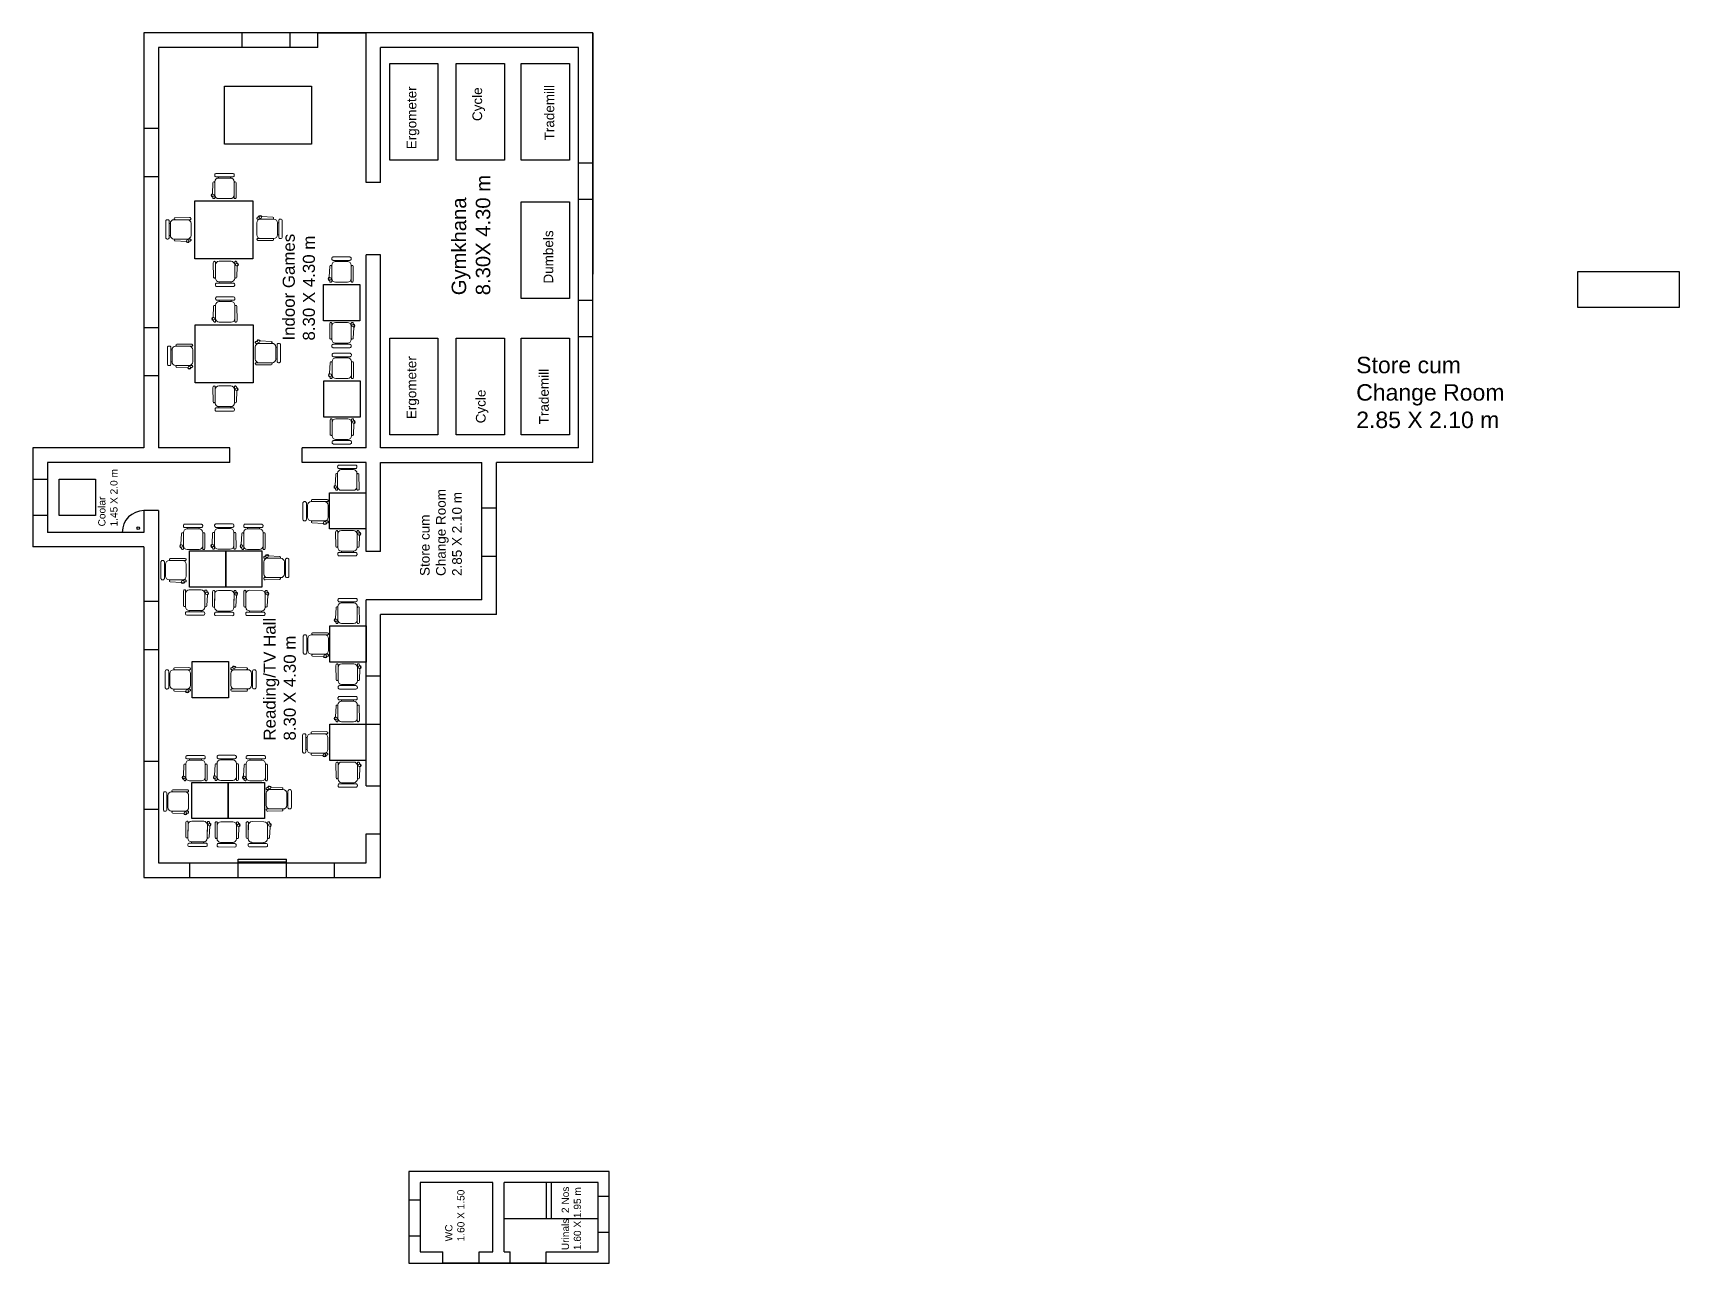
# Model space of a CAD drawing. Header units: inches. Extents: x -102 to 287, y -19 to 57.
# Drawn here: x -38.7 to -4.6, y 6.66 to 32.15 of the extents above; entities that cross this region are included whole.
import ezdxf

# ---------------------------------------------------------------- set-up
doc = ezdxf.new("R2010")
doc.units = ezdxf.units.IN
doc.header["$MEASUREMENT"] = 0
doc.layers.add('FUR', color=32, linetype='Continuous', lineweight=18)
doc.layers.add('FURN', color=10, linetype='Continuous', lineweight=9)
doc.styles.get("Standard").update_dxf_attribs({"font": 'arial.ttf'})

# ---------------------------------------------------------------- blocks, each defined once
blk = doc.blocks.new('CINE CHAIR')
at = {"layer": 'FUR', "color": 48, "lineweight": 0}
for p, q in [((448043.776, 57308.306), (448043.8, 57308.306)), ((448043.776, 57308.058), (448043.8, 57308.058))]:
    blk.add_line(p, q, dxfattribs=at)
blk.add_lwpolyline([(448043.45, 57308.434), (448043.678, 57308.423, -0.388092), (448043.695, 57308.404), (448043.695, 57308.401, -0.414214), (448043.676, 57308.382), (448043.367, 57308.382, -0.414214), (448043.348, 57308.401), (448043.348, 57308.404, -0.491313), (448043.377, 57308.423), (448043.384, 57308.436)], format="xyb", dxfattribs=at)
for points in [[(448043.424, 57308.382), (448043.7, 57308.382, -0.414214), (448043.776, 57308.306), (448043.776, 57308.058, -0.414214), (448043.7, 57307.982), (448043.424, 57307.982, -0.414214), (448043.348, 57308.058), (448043.348, 57308.306, -0.414214)], [(448043.828, 57308.382), (448043.842, 57308.382, -0.414214), (448043.871, 57308.353), (448043.871, 57308.01, -0.414214), (448043.842, 57307.982), (448043.828, 57307.982, -0.414214), (448043.8, 57308.01), (448043.8, 57308.353, -0.414214)], [(448043.379, 57307.938), (448043.678, 57307.94, 0.393133), (448043.695, 57307.959), (448043.695, 57307.963, 0.414214), (448043.676, 57307.982), (448043.367, 57307.982, 0.414214), (448043.348, 57307.963), (448043.348, 57307.966, 0.435766)]]:
    blk.add_lwpolyline(points, format="xyb", close=True, dxfattribs=at)
blk.add_circle((448043.417, 57308.422), 0.0249, dxfattribs=at)
blk.add_arc((448043.417, 57308.422), 0.0356, 19.6628, 156.9494, dxfattribs=at)

msp = doc.modelspace()

# ---------------------------------------------------------------- linework, layer by layer
for p, q in [((-32.7995, 32.15083), (-36.3995, 32.15083)), ((-36.3995, 32.15083), (-36.3995, 23.55083)), ((-27.0995, 32.15083), (-36.3995, 32.15083)), ((-34.36758, 31.85083), (-34.36758, 32.15083)), ((-33.36758, 31.85083), (-33.36758, 32.15083)), ((-32.7995, 31.85083), (-32.7995, 32.15083)), ((-32.7995, 32.15083), (-31.7995, 32.15083)), ((-31.7995, 29.05083), (-31.7995, 32.15083)), ((-27.0995, 32.15083), (-31.7995, 32.15083)), ((-27.0995, 23.25083), (-27.0995, 32.15083)), ((-27.0995, 32.15083), (-27.0995, 27.15083)), ((-27.0995, 27.15083), (-27.0995, 32.15083)), ((-32.7995, 31.85083), (-36.0995, 31.85083)), ((-36.0995, 31.85083), (-36.0995, 23.55083)), ((-31.4995, 29.05083), (-31.4995, 31.85083)), ((-27.3995, 31.85083), (-31.4995, 31.85083)), ((-27.3995, 23.55083), (-27.3995, 31.85083)), ((-36.3995, 30.17587), (-36.0995, 30.17587)), ((-27.3995, 29.4568), (-27.0995, 29.4568)), ((-36.3995, 29.17587), (-36.0995, 29.17587)), ((-31.4995, 29.05083), (-31.7995, 29.05083)), ((-27.3995, 28.7068), (-27.0995, 28.7068)), ((-31.7995, 24.35083), (-31.7995, 27.55083)), ((-31.4995, 27.55083), (-31.7995, 27.55083)), ((-31.4995, 24.35083), (-31.4995, 27.55083)), ((-6.69932, 26.45702), (-6.69932, 27.20702)), ((-6.69932, 27.20702), (-4.59932, 27.20702)), ((-4.59932, 27.20702), (-4.59932, 26.45702)), ((-27.3995, 26.61038), (-27.0995, 26.61038)), ((-4.59932, 26.45702), (-6.69932, 26.45702)), ((-36.3995, 26.04863), (-36.0995, 26.04863)), ((-27.3995, 25.86038), (-27.0995, 25.86038)), ((-36.3995, 25.04863), (-36.0995, 25.04863)), ((-31.7995, 23.55083), (-31.7995, 24.35083)), ((-31.4995, 23.55083), (-31.4995, 24.35083)), ((-36.3995, 23.55083), (-38.6995, 23.55083)), ((-38.6995, 23.55083), (-38.6995, 21.50083)), ((-35.2495, 23.55083), (-36.0995, 23.55083)), ((-34.62042, 23.55083), (-35.2495, 23.55083)), ((-34.62042, 23.25083), (-34.62042, 23.55083)), ((-31.7995, 23.55083), (-33.12042, 23.55083)), ((-33.12042, 23.25083), (-33.12042, 23.55083)), ((-27.3995, 23.55083), (-31.4995, 23.55083)), ((-35.2495, 23.25083), (-38.3995, 23.25083)), ((-38.3995, 23.25083), (-38.3995, 21.80083)), ((-34.62042, 23.25083), (-35.2495, 23.25083)), ((-31.7995, 23.25083), (-33.12042, 23.25083)), ((-31.7995, 21.40083), (-31.7995, 23.25083)), ((-31.4995, 21.40083), (-31.4995, 23.25083)), ((-31.4995, 23.25083), (-29.3995, 23.25083)), ((-29.3995, 21.45083), (-29.3995, 23.25083)), ((-29.0995, 20.10083), (-29.0995, 23.25083)), ((-27.0995, 23.25083), (-29.0995, 23.25083)), ((-38.6995, 22.90588), (-38.3995, 22.90588)), ((-38.15319, 22.90303), (-37.40319, 22.90303)), ((-38.15319, 22.15303), (-38.15319, 22.90303)), ((-37.40319, 22.90303), (-37.40319, 22.15303)), ((-36.0995, 22.25083), (-36.3995, 22.25083)), ((-36.3995, 22.25083), (-36.3995, 21.80083)), ((-36.0995, 22.25083), (-36.0995, 14.95083)), ((-29.3995, 22.30678), (-29.0995, 22.30678)), ((-38.6995, 22.15588), (-38.3995, 22.15588)), ((-37.40319, 22.15303), (-38.15319, 22.15303)), ((-36.3995, 21.50083), (-38.6995, 21.50083)), ((-36.3995, 21.80083), (-38.3995, 21.80083)), ((-36.3995, 21.50083), (-36.3995, 14.65083)), ((-31.4995, 21.40083), (-31.7995, 21.40083)), ((-29.3995, 20.40083), (-29.3995, 21.45083)), ((-29.3995, 21.30678), (-29.0995, 21.30678)), ((-36.3995, 20.37368), (-36.0995, 20.37368)), ((-31.7995, 16.55083), (-31.7995, 20.40083)), ((-31.7995, 18.82596), (-31.7995, 20.40083)), ((-31.4995, 20.40083), (-31.7995, 20.40083)), ((-29.3995, 20.40083), (-31.4995, 20.40083)), ((-31.7995, 19.86106), (-31.7995, 19.11106)), ((-31.4995, 16.55083), (-31.4995, 20.10083)), ((-29.0995, 20.10083), (-31.4995, 20.10083)), ((-31.4995, 14.65083), (-31.4995, 20.10083)), ((-36.3995, 19.37368), (-36.0995, 19.37368)), ((-31.7995, 18.82596), (-31.4995, 18.82596)), ((-31.7995, 17.82596), (-31.4995, 17.82596)), ((-36.3995, 17.06102), (-36.0995, 17.06102)), ((-31.7995, 16.55083), (-31.4995, 16.55083)), ((-36.3995, 16.06102), (-36.0995, 16.06102)), ((-31.7995, 15.55083), (-31.4995, 15.55083)), ((-31.7995, 14.95083), (-31.7995, 15.55083)), ((-31.4995, 14.65083), (-31.4995, 15.55083)), ((-34.44892, 15.02583), (-33.44892, 15.02583)), ((-34.44892, 14.65083), (-34.44892, 15.02583)), ((-33.44892, 14.65083), (-33.44892, 15.02583)), ((-36.0995, 14.95083), (-31.7995, 14.95083)), ((-35.44892, 14.65083), (-35.44892, 14.95083)), ((-34.44892, 14.97583), (-33.44892, 14.97583)), ((-32.44892, 14.65083), (-32.44892, 14.95083)), ((-36.3995, 14.65083), (-31.4995, 14.65083)), ((-26.76034, 8.55717), (-30.91034, 8.55717)), ((-30.91034, 8.55717), (-30.91034, 6.65717)), ((-26.76034, 6.65717), (-26.76034, 8.55717)), ((-29.17034, 8.32717), (-30.68034, 8.32717)), ((-30.68034, 8.32717), (-30.68034, 6.88717)), ((-29.17034, 6.88717), (-29.17034, 8.32717)), ((-26.99034, 8.32717), (-28.94034, 8.32717)), ((-28.94034, 6.88717), (-28.94034, 8.32717)), ((-28.06034, 7.57717), (-28.06034, 8.32717)), ((-27.96034, 7.57717), (-27.96034, 8.32717)), ((-26.99034, 6.88717), (-26.99034, 8.32717)), ((-30.91034, 7.9697), (-30.68034, 7.9697)), ((-26.99034, 8.04463), (-26.76034, 8.04463)), ((-26.99034, 7.57717), (-28.94034, 7.57717)), ((-30.91034, 7.2197), (-30.68034, 7.2197)), ((-26.99034, 7.29463), (-26.76034, 7.29463)), ((-30.68034, 6.88717), (-30.20782, 6.88717)), ((-30.20782, 6.65717), (-30.20782, 6.88717)), ((-29.45782, 6.88717), (-29.17034, 6.88717)), ((-29.45782, 6.65717), (-29.45782, 6.88717)), ((-28.94034, 6.88717), (-28.81534, 6.88717)), ((-28.81534, 6.65717), (-28.81534, 6.88717)), ((-28.06534, 6.88717), (-26.99034, 6.88717)), ((-28.06534, 6.65717), (-28.06534, 6.88717)), ((-30.91034, 6.65717), (-30.20782, 6.65717)), ((-30.91034, 6.65717), (-26.76034, 6.65717)), ((-28.06534, 6.65717), (-30.20782, 6.65717)), ((-29.45782, 6.65717), (-28.81534, 6.65717)), ((-28.06534, 6.65717), (-26.76034, 6.65717))]:
    msp.add_line(p, q)
at = {"color": 6}
for p, q in [((-31.30922, 29.51432), (-31.30922, 31.51432)), ((-31.30922, 31.51432), (-30.30922, 31.51432)), ((-30.30922, 31.51432), (-30.30922, 29.51432)), ((-29.93246, 29.51432), (-29.93246, 31.51432)), ((-29.93246, 31.51432), (-28.93246, 31.51432)), ((-28.93246, 31.51432), (-28.93246, 29.51432)), ((-28.58297, 29.51432), (-28.58297, 31.51432)), ((-28.58297, 31.51432), (-27.58297, 31.51432)), ((-27.58297, 31.51432), (-27.58297, 29.51432)), ((-30.30922, 29.51432), (-31.30922, 29.51432)), ((-28.93246, 29.51432), (-29.93246, 29.51432)), ((-27.58297, 29.51432), (-28.58297, 29.51432)), ((-28.58297, 26.64701), (-28.58297, 28.64701)), ((-28.58297, 28.64701), (-27.58297, 28.64701)), ((-27.58297, 28.64701), (-27.58297, 26.64701)), ((-27.58297, 26.64701), (-28.58297, 26.64701)), ((-31.30922, 23.82281), (-31.30922, 25.82281)), ((-31.30922, 25.82281), (-30.30922, 25.82281)), ((-30.30922, 25.82281), (-30.30922, 23.82281)), ((-29.93246, 23.82281), (-29.93246, 25.82281)), ((-29.93246, 25.82281), (-28.93246, 25.82281)), ((-28.93246, 25.82281), (-28.93246, 23.82281)), ((-28.58297, 23.82281), (-28.58297, 25.82281)), ((-28.58297, 25.82281), (-27.58297, 25.82281)), ((-27.58297, 25.82281), (-27.58297, 23.82281)), ((-30.30922, 23.82281), (-31.30922, 23.82281)), ((-28.93246, 23.82281), (-29.93246, 23.82281)), ((-27.58297, 23.82281), (-28.58297, 23.82281))]:
    msp.add_line(p, q, dxfattribs=at)
at = {"color": 3}
for p, q in [((-34.72929, 29.84784), (-34.72929, 31.04784)), ((-34.72929, 31.04784), (-32.92929, 31.04784)), ((-32.92929, 31.04784), (-32.92929, 29.84784)), ((-32.92929, 29.84784), (-34.72929, 29.84784)), ((-35.34586, 27.4715), (-35.34586, 28.6715)), ((-35.34586, 28.6715), (-34.14586, 28.6715)), ((-34.14586, 28.6715), (-34.14586, 27.4715)), ((-34.14586, 27.4715), (-35.34586, 27.4715)), ((-32.67735, 26.18643), (-32.67735, 26.93643)), ((-32.67735, 26.93643), (-31.92735, 26.93643)), ((-31.92735, 26.93643), (-31.92735, 26.18643)), ((-35.33819, 24.90091), (-35.33819, 26.10091)), ((-35.33819, 26.10091), (-34.13819, 26.10091)), ((-34.13819, 26.10091), (-34.13819, 24.90091)), ((-31.92735, 26.18643), (-32.67735, 26.18643)), ((-34.13819, 24.90091), (-35.33819, 24.90091)), ((-32.67158, 24.18996), (-32.67158, 24.93996)), ((-32.67158, 24.93996), (-31.92158, 24.93996)), ((-31.92158, 24.93996), (-31.92158, 24.18996)), ((-31.92158, 24.18996), (-32.67158, 24.18996))]:
    msp.add_line(p, q, dxfattribs=at)
at = {"color": 1}
for p, q in [((-32.55637, 21.87277), (-32.55637, 22.62277)), ((-32.55637, 22.62277), (-31.80637, 22.62277)), ((-31.80637, 21.87277), (-32.55637, 21.87277)), ((-35.45532, 20.66449), (-35.45532, 21.41449)), ((-35.45532, 21.41449), (-34.70532, 21.41449)), ((-34.70532, 21.41449), (-34.70532, 20.66449)), ((-34.70532, 20.66449), (-34.70532, 21.41449)), ((-34.70532, 21.41449), (-33.95532, 21.41449)), ((-33.95532, 21.41449), (-33.95532, 20.66449)), ((-34.70532, 20.66449), (-35.45532, 20.66449)), ((-33.95532, 20.66449), (-34.70532, 20.66449)), ((-32.5495, 19.11106), (-32.5495, 19.86106)), ((-32.5495, 19.86106), (-31.7995, 19.86106)), ((-35.39994, 19.12402), (-34.64994, 19.12402)), ((-35.39994, 18.37402), (-35.39994, 19.12402)), ((-34.64994, 19.12402), (-34.64994, 18.37402)), ((-31.7995, 19.11106), (-32.5495, 19.11106)), ((-34.64994, 18.37402), (-35.39994, 18.37402)), ((-32.5495, 17.07596), (-32.5495, 17.82596)), ((-32.5495, 17.82596), (-31.7995, 17.82596)), ((-31.7995, 17.07596), (-32.5495, 17.07596)), ((-35.40463, 15.87011), (-35.40463, 16.62011)), ((-35.40463, 16.62011), (-34.65463, 16.62011)), ((-34.65463, 16.62011), (-34.65463, 15.87011)), ((-34.65463, 15.87011), (-34.65463, 16.62011)), ((-34.65463, 16.62011), (-33.90463, 16.62011)), ((-33.90463, 16.62011), (-33.90463, 15.87011)), ((-34.65463, 15.87011), (-35.40463, 15.87011)), ((-33.90463, 15.87011), (-34.65463, 15.87011))]:
    msp.add_line(p, q, dxfattribs=at)
msp.add_circle((-36.51817, 21.88792), 0.02562)
msp.add_arc((-36.3995, 21.80083), 0.45, 90, 180)

# ---------------------------------------------------------------- block references
at = {"layer": 'FURN'}
for p, rotation in [((57266.75264, -448015.48883), 89.99914340739988), ((448008.77986, 57329.56323), 179.9991434073999), ((-448078.26445, -57273.39217), 359.9991434073999), ((-57336.20314, 448071.62312), 269.9991434073999), ((57269.17553, -448017.21917), 89.99914340739988), ((57266.76836, -448018.04751), 89.99914340739988), ((-57333.78986, 448070.35567), 269.9991434073999), ((448008.81519, 57326.94293), 179.9991434073999), ((-448078.29837, -57275.96656), 359.9991434073999), ((57269.1813, -448019.21564), 89.99914340739988), ((-57336.20919, 448069.03862), 269.9991434073999), ((-57333.78409, 448068.35921), 269.9991434073999), ((57269.29651, -448021.53283), 89.99914340739988), ((448011.62144, 57323.72143), 179.9991434073999), ((57267.3506, -448022.75862), 89.99914340739988), ((-57333.66888, 448066.04201), 269.9991434073999), ((448008.67989, 57322.50034), 179.9991434073999), ((-448078.12316, -57280.42097), 359.9991434073999), ((-54243.19372, 448449.61816), 269.603702626309), ((57269.30339, -448024.29454), 89.99914340739988), ((448011.62832, 57320.95972), 179.9991434073999), ((448008.76931, 57320.23652), 179.9991434073999), ((-448078.80554, -57282.72887), 359.9991434073999), ((-57333.662, 448063.2803), 269.9991434073999), ((57269.30339, -448026.32964), 89.99914340739988), ((448011.61386, 57318.90981), 179.9991434073999), ((57267.40129, -448027.553), 89.99914340739988), ((-57333.662, 448061.2452), 269.9991434073999), ((448008.73059, 57317.70595), 179.9991434073999), ((-448078.07247, -57285.21535), 359.9991434073999), ((-54243.14302, 448444.82377), 269.603702626309)]:
    msp.add_blockref('CINE CHAIR', p, dxfattribs=dict(at, rotation=rotation))
at = {"layer": 'FURN', "color": 1}
for p, rotation in [((57266.10159, -448022.75862), 89.99914340739988), ((57266.7473, -448022.75213), 89.99914340739988), ((-54242.59047, 448449.60751), 269.603702626309), ((-54241.94474, 448449.60954), 269.603702626309), ((57266.15228, -448027.553), 89.99914340739988), ((57266.79799, -448027.54651), 89.99914340739988), ((-54242.53978, 448444.81312), 269.603702626309), ((-54241.89405, 448444.81515), 269.603702626309)]:
    msp.add_blockref('CINE CHAIR', p, dxfattribs=dict(at, rotation=rotation))

# ---------------------------------------------------------------- texts
at = {"attachment_point": 1, "rotation": 90}
for s, width, insert, char_height in [('Ergometer', 2.0211134, (-30.95607, 29.7398), 0.2), ('Trademill', 2.0211134, (-28.10086, 29.92343), 0.2), ('Cycle', 2.0211134, (-29.59462, 30.32426), 0.2), ('Gymkhana\\P8.30X 4.30 m', 2.637891, (-30.02498, 26.7144), 0.3), ('Indoor Games\\P8.30 X 4.30 m', 4.5999504, (-33.52497, 25.77491), 0.25), ('Dumbels', 2.0211134, (-28.12208, 26.95617), 0.2), ('Ergometer', 2.0211134, (-30.95838, 24.14701), 0.2), ('Trademill', 2.0211134, (-28.21372, 24.03921), 0.2), ('Cycle', 2.0211134, (-29.5228, 24.06052), 0.2), ('Coolar\\P1.45 X 2.0 m', 2.0211134, (-37.34721, 21.92362), 0.15), ('Store cum\\PChange Room\\P2.85 X 2.10 m', 2.0211134, (-30.68168, 20.89662), 0.2), ('Reading/TV Hall\\P8.30 X 4.30 m', 4.0792137, (-33.92139, 17.48576), 0.25), ('Urinals  2 Nos\\P1.60 X 1.95 m', 1.4704948, (-27.74551, 6.92618), 0.15), ('WC\\P1.60 X 1.50', 2.0211134, (-30.15966, 7.10785), 0.15)]:
    msp.add_mtext_dynamic_manual_height_columns(s, width=width, gutter_width=1, heights=[0], dxfattribs=dict(at, insert=insert, char_height=char_height))
at = {"insert": (-11.28724, 25.4396), "char_height": 0.3408484, "attachment_point": 1}
msp.add_mtext_dynamic_manual_height_columns('Store cum\\PChange Room\\P2.85 X 2.10 m', width=4.3028069, gutter_width=1, heights=[0], dxfattribs=at)

doc.saveas('drawing.dxf')
